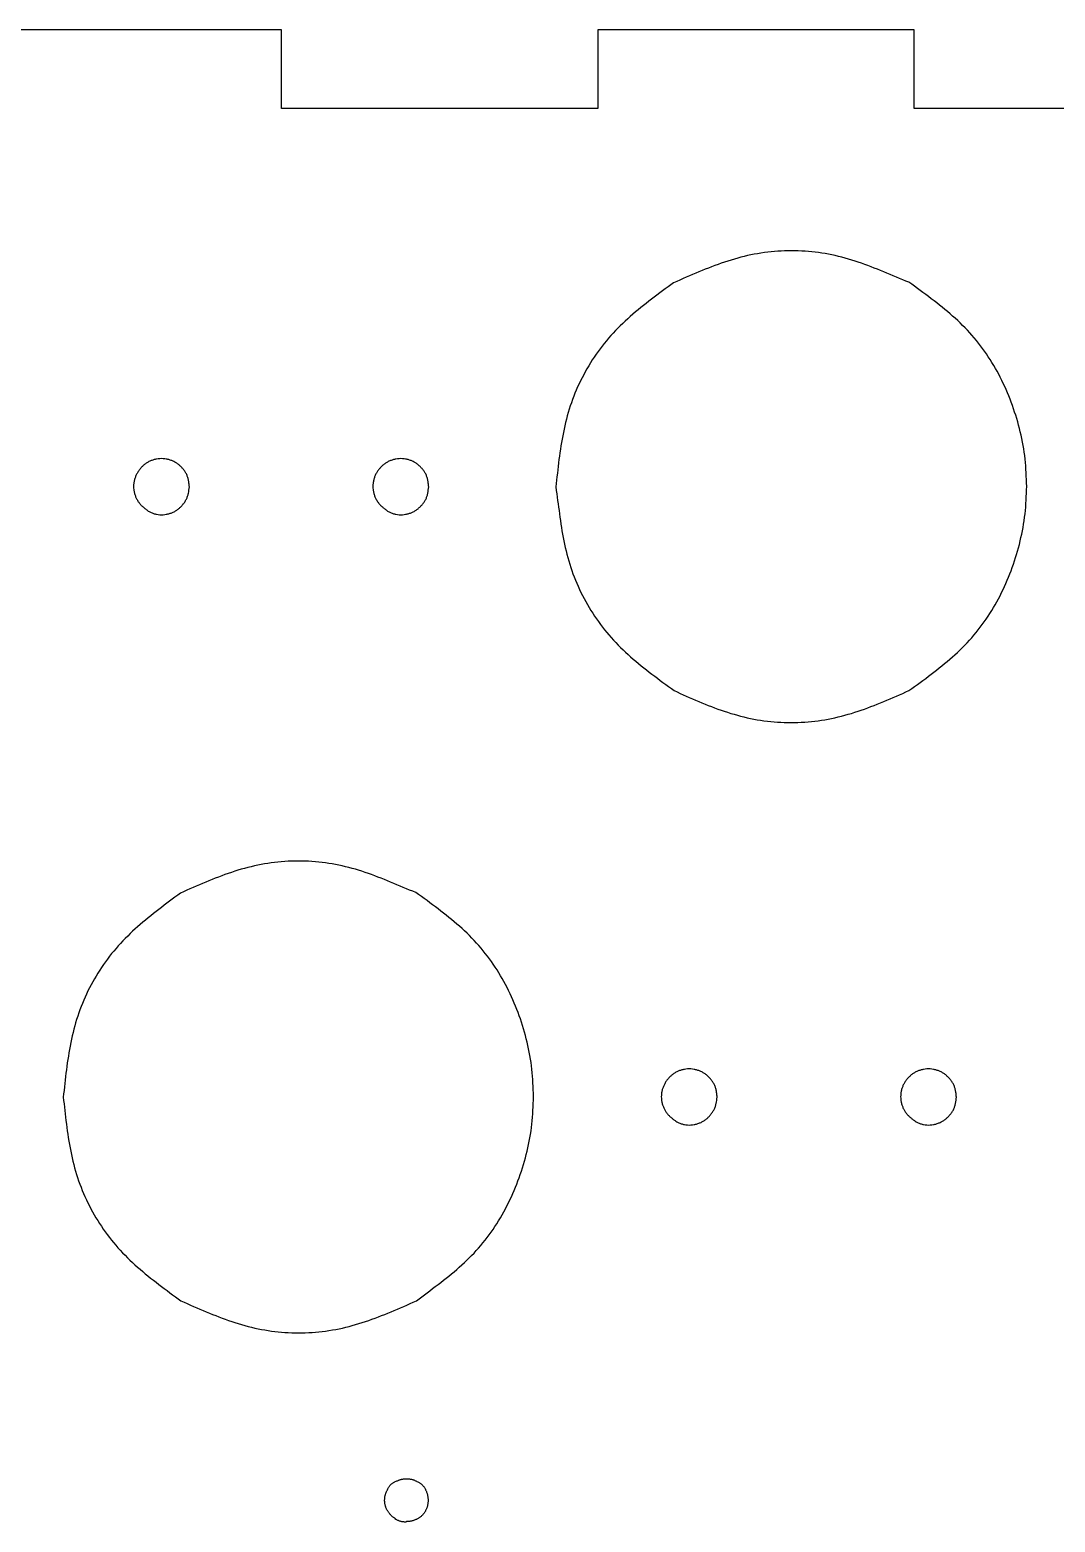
# Model space of a CAD drawing. Extents: x 610 to 1150, y 270 to 883.
# Drawn here: x 697.2 to 762, y 785.7 to 880.1 of the extents above; entities that cross this region are included whole.
import ezdxf

# ---------------------------------------------------------------- set-up
doc = ezdxf.new("R2010")
doc.units = 0
doc.layers.get('0').update_dxf_attribs({"linetype": 'CONTINUOUS'})

msp = doc.modelspace()

# ---------------------------------------------------------------- linework, layer by layer
at = {"color": 7}
for p, q in [((713.083181, 880.104822), (693.081105, 880.104822)), ((713.083181, 875.130761), (713.083181, 880.104822)), ((753.087335, 880.104822), (733.085258, 880.104822)), ((733.085258, 880.104822), (733.085258, 875.130761)), ((753.087335, 875.130761), (753.087335, 880.104822)), ((733.085258, 875.130761), (713.083181, 875.130761)), ((773.089411, 875.130761), (753.087335, 875.130761))]:
    msp.add_line(p, q, dxfattribs=at)
for points in [[(742.777343, 865.870635), (742.212003, 865.753824), (741.65517, 865.597029), (741.107553, 865.414312)], [(744.477347, 866.101287), (743.906294, 866.0629), (743.33764, 865.986404), (742.777343, 865.870635)], [(746.199495, 866.10154), (745.626242, 866.139954), (745.050586, 866.139821), (744.477347, 866.101287)], [(747.89904, 865.870635), (747.338965, 865.986789), (746.770422, 866.063282), (746.199495, 866.10154)], [(749.560915, 865.4145), (749.015983, 865.597178), (748.461786, 865.753927), (747.89904, 865.870635)], [(739.48376, 864.800039), (738.946572, 864.577279), (738.414773, 864.342035), (737.882974, 864.10679)], [(741.107553, 865.414312), (740.55833, 865.231059), (740.018376, 865.021732), (739.48376, 864.800039)], [(751.176875, 864.800186), (750.644904, 865.021895), (750.107571, 865.231245), (749.560915, 865.4145)], [(752.769887, 864.142059), (752.240689, 864.342083), (751.71149, 864.577376), (751.176875, 864.800186)], [(737.882974, 864.10679), (737.414041, 863.765837), (736.945108, 863.424883), (736.484285, 863.072983)], [(754.180588, 863.103603), (753.715974, 863.457363), (753.242931, 863.799711), (752.769887, 864.142059)], [(736.484285, 863.072983), (736.025722, 862.722809), (735.57519, 862.361795), (735.14261, 861.979638)], [(755.52918, 862.005181), (755.094934, 862.389834), (754.641916, 862.752344), (754.180588, 863.103603)], [(735.14261, 861.979638), (734.711362, 861.598658), (734.297955, 861.196664), (733.914965, 860.76722)], [(756.75356, 860.786825), (756.373148, 861.21936), (755.960421, 861.623189), (755.52918, 862.005181)], [(733.914965, 860.76722), (733.533463, 860.339445), (733.182142, 859.884433), (732.862875, 859.408147)], [(757.785939, 859.429831), (757.47311, 859.904912), (757.12908, 860.359854), (756.75356, 860.786825)], [(732.862875, 859.408147), (732.542321, 858.929943), (732.254081, 858.430292), (732.00052, 857.913438)], [(758.63823, 857.937845), (758.384753, 858.451859), (758.101189, 858.951071), (757.785939, 859.429831)], [(732.00052, 857.913438), (731.74795, 857.398603), (731.52979, 856.866697), (731.350173, 856.322326)], [(759.310494, 856.349762), (759.116722, 856.891165), (758.89263, 857.42196), (758.63823, 857.937845)], [(731.350173, 856.322326), (731.169139, 855.77366), (731.02726, 855.212331), (730.912608, 854.646045)], [(759.80724, 854.676025), (759.671763, 855.242656), (759.506667, 855.801646), (759.310494, 856.349762)], [(730.912608, 854.646045), (730.79761, 854.078044), (730.710005, 853.505056), (730.635857, 852.93053)], [(760.110601, 852.963089), (760.047813, 853.539269), (759.942229, 854.11144), (759.80724, 854.676025)], [(704.152885, 852.346485), (704.109546, 852.293993), (704.068985, 852.239208), (704.031488, 852.182397)], [(704.29209, 852.497666), (704.242974, 852.449864), (704.196521, 852.399336), (704.152885, 852.346485)], [(704.447112, 852.632307), (704.392896, 852.590464), (704.341164, 852.545426), (704.29209, 852.497666)], [(704.616726, 852.747593), (704.557891, 852.712706), (704.501263, 852.6741), (704.447112, 852.632307)], [(704.799191, 852.840975), (704.736537, 852.813614), (704.675529, 852.782461), (704.616726, 852.747593)], [(704.991862, 852.911703), (704.926314, 852.891968), (704.861927, 852.868373), (704.799191, 852.840975)], [(705.191613, 852.959259), (705.124177, 852.947329), (705.057439, 852.931447), (704.991862, 852.911703)], [(705.395879, 852.983196), (705.327402, 852.979195), (705.259158, 852.971209), (705.191613, 852.959259)], [(705.601454, 852.983231), (705.533005, 852.987214), (705.464326, 852.987195), (705.395879, 852.983196)], [(705.805684, 852.95926), (705.73816, 852.971261), (705.669922, 852.979248), (705.601454, 852.983231)], [(706.005377, 852.911462), (705.939825, 852.931289), (705.87311, 852.947276), (705.805684, 852.95926)], [(706.198024, 852.840599), (706.135274, 852.867981), (706.070907, 852.891641), (706.005377, 852.911462)], [(706.380571, 852.747593), (706.321674, 852.782233), (706.260654, 852.81327), (706.198024, 852.840599)], [(706.549138, 852.634473), (706.495208, 852.675409), (706.438931, 852.71327), (706.380571, 852.747593)], [(706.703996, 852.502644), (706.654837, 852.549368), (706.603166, 852.593464), (706.549138, 852.634473)], [(706.844412, 852.354317), (706.800202, 852.40614), (706.753366, 852.455717), (706.703996, 852.502644)], [(706.967931, 852.193106), (706.929734, 852.249038), (706.888371, 852.302787), (706.844412, 852.354317)], [(719.286734, 852.354316), (719.243338, 852.302843), (719.202722, 852.249025), (719.165185, 852.193135)], [(719.426363, 852.502632), (719.377144, 852.455807), (719.330523, 852.406255), (719.286734, 852.354316)], [(719.581473, 852.634467), (719.527332, 852.593499), (719.47555, 852.549427), (719.426363, 852.502632)], [(719.750575, 852.747593), (719.692049, 852.713256), (719.635583, 852.675412), (719.581473, 852.634467)], [(719.933322, 852.840587), (719.870637, 852.813242), (719.80956, 852.782199), (719.750575, 852.747593)], [(720.125905, 852.911439), (720.0604, 852.891612), (719.996055, 852.867952), (719.933322, 852.840587)], [(720.325462, 852.95926), (720.258082, 852.94726), (720.191413, 852.931266), (720.125905, 852.911439)], [(720.529645, 852.983302), (720.461191, 852.979295), (720.39297, 852.971282), (720.325462, 852.95926)], [(720.735245, 852.983302), (720.666789, 852.987307), (720.598101, 852.987308), (720.529645, 852.983302)], [(720.939534, 852.95926), (720.87199, 852.971279), (720.803734, 852.979295), (720.735245, 852.983302)], [(721.139255, 852.911438), (721.073693, 852.931268), (721.006968, 852.94726), (720.939534, 852.95926)], [(721.331897, 852.840587), (721.269149, 852.867966), (721.204782, 852.891619), (721.139255, 852.911438)], [(721.51442, 852.747593), (721.45553, 852.782228), (721.39452, 852.813263), (721.331897, 852.840587)], [(721.682976, 852.634484), (721.62905, 852.675417), (721.572776, 852.713273), (721.51442, 852.747593)], [(721.837839, 852.502649), (721.788679, 852.549376), (721.737006, 852.593474), (721.682976, 852.634484)], [(721.978261, 852.354316), (721.934049, 852.406141), (721.887212, 852.455721), (721.837839, 852.502649)], [(722.101781, 852.193106), (722.063583, 852.249038), (722.02222, 852.302787), (721.978261, 852.354316)], [(730.635857, 852.93053), (730.561346, 852.353185), (730.500425, 851.774287), (730.439504, 851.195388)], [(760.213331, 851.230684), (760.193285, 851.809482), (760.173239, 852.38828), (760.110601, 852.963089)], [(703.748223, 851.43079), (703.739634, 851.364444), (703.734998, 851.297569), (703.734791, 851.230683)], [(703.785739, 851.628175), (703.769399, 851.563189), (703.756828, 851.497255), (703.748223, 851.43079)], [(703.845862, 851.819937), (703.822197, 851.757229), (703.802083, 851.693176), (703.785739, 851.628175)], [(703.928595, 852.006356), (703.897553, 851.945833), (703.869879, 851.883577), (703.845862, 851.819937)], [(704.031488, 852.182397), (703.99403, 852.125643), (703.959629, 852.066865), (703.928595, 852.006356)], [(707.071836, 852.019618), (707.040861, 852.079555), (707.005966, 852.137413), (706.967931, 852.193106)], [(707.151435, 851.835601), (707.129402, 851.898728), (707.102546, 851.960194), (707.071836, 852.019618)], [(707.205231, 851.63903), (707.191243, 851.705552), (707.173831, 851.771434), (707.151435, 851.835601)], [(707.23889, 851.436373), (707.22995, 851.504272), (707.219331, 851.571976), (707.205231, 851.63903)], [(707.262507, 851.195388), (707.255203, 851.264017), (707.2479, 851.367943), (707.23889, 851.436373)], [(718.881097, 851.436198), (718.872771, 851.368031), (718.868568, 851.299355), (718.86864, 851.230684)], [(718.918377, 851.638906), (718.901899, 851.572165), (718.889432, 851.504436), (718.881097, 851.436198)], [(718.979712, 851.835601), (718.95533, 851.771354), (718.934849, 851.705624), (718.918377, 851.638906)], [(719.062209, 852.019659), (719.031189, 851.959968), (719.003581, 851.898495), (718.979712, 851.835601)], [(719.165185, 852.193135), (719.127673, 852.137283), (719.093234, 852.079362), (719.062209, 852.019659)], [(722.205686, 852.019618), (722.174711, 852.079555), (722.139815, 852.137413), (722.101781, 852.193106)], [(722.285284, 851.835601), (722.263251, 851.898728), (722.236396, 851.960194), (722.205686, 852.019618)], [(722.33908, 851.63903), (722.325092, 851.705552), (722.30768, 851.771434), (722.285284, 851.835601)], [(722.372739, 851.436373), (722.363799, 851.504272), (722.35318, 851.571976), (722.33908, 851.63903)], [(722.396356, 851.195388), (722.389052, 851.264017), (722.381749, 851.367943), (722.372739, 851.436373)], [(703.734791, 851.230683), (703.734578, 851.162134), (703.739018, 851.093574), (703.747459, 851.025528)], [(703.747459, 851.025528), (703.755915, 850.957366), (703.768385, 850.88972), (703.784811, 850.823047)], [(703.784811, 850.823047), (703.801287, 850.756167), (703.821744, 850.690267), (703.845863, 850.62574)], [(703.845863, 850.62574), (703.869548, 850.562371), (703.896765, 850.500326), (703.927502, 850.440064)], [(703.927502, 850.440064), (703.958136, 850.380003), (703.992266, 850.321715), (704.029972, 850.265801)], [(706.96792, 850.243734), (707.005934, 850.300313), (707.040822, 850.359015), (707.071795, 850.419763)], [(707.071795, 850.419763), (707.102508, 850.480001), (707.12937, 850.542251), (707.151435, 850.606135)], [(707.151435, 850.606135), (707.173074, 850.668788), (707.190098, 850.733011), (707.203961, 850.79784)], [(707.203961, 850.79784), (707.217928, 850.863152), (707.228687, 850.929079), (707.237885, 850.9952)], [(707.237885, 850.9952), (707.247148, 851.061798), (707.254827, 851.128593), (707.262507, 851.195388)], [(718.86864, 851.230684), (718.868712, 851.162089), (718.873049, 851.093499), (718.881473, 851.025421)], [(718.881473, 851.025421), (718.889906, 850.957277), (718.902434, 850.889646), (718.918848, 850.822977)], [(718.918848, 850.822977), (718.935305, 850.75613), (718.95567, 850.690251), (718.979712, 850.625741)], [(718.979712, 850.625741), (719.003327, 850.562377), (719.030491, 850.500335), (719.061204, 850.440094)], [(719.061204, 850.440094), (719.091832, 850.380018), (719.12599, 850.321734), (719.163721, 850.265825)], [(722.10181, 850.233008), (722.139843, 850.288696), (722.174738, 850.34655), (722.205709, 850.406483)], [(722.205709, 850.406483), (722.236412, 850.465897), (722.263258, 850.527355), (722.285284, 850.590472)], [(722.285284, 850.590472), (722.307675, 850.654634), (722.325085, 850.72051), (722.339074, 850.787024)], [(722.339074, 850.787024), (722.353177, 850.854078), (722.363804, 850.921781), (722.372745, 850.98968)], [(722.372745, 850.98968), (722.381757, 851.058117), (722.389056, 851.126753), (722.396356, 851.195388)], [(730.439504, 851.195388), (730.499485, 850.617366), (730.594761, 850.07464), (730.668356, 849.498155)], [(760.108624, 849.495437), (760.1721, 850.071138), (760.192716, 850.650911), (760.213331, 851.230684)], [(704.029972, 850.265801), (704.067423, 850.210265), (704.108401, 850.157071), (704.152885, 850.107025)], [(704.152885, 850.107025), (704.197597, 850.056723), (704.245851, 850.0096), (704.296153, 849.964878)], [(704.296153, 849.964878), (704.346755, 849.919889), (704.39943, 849.877329), (704.453032, 849.836007)], [(704.453032, 849.836007), (704.50697, 849.794427), (704.561848, 849.754101), (704.616726, 849.713775)], [(704.616726, 849.713775), (704.679268, 849.650056), (704.741809, 849.621632), (704.805029, 849.59474)], [(704.805029, 849.59474), (704.867793, 849.568041), (704.931225, 849.542852), (704.995832, 849.520883)], [(704.995832, 849.520883), (705.059969, 849.499074), (705.125264, 849.480439), (705.191613, 849.466812)], [(705.191613, 849.466812), (705.258371, 849.453102), (705.326197, 849.444462), (705.394255, 849.440348)], [(705.394255, 849.440348), (705.462876, 849.436201), (705.531734, 849.436656), (705.600308, 849.441189)], [(705.600308, 849.441189), (705.669186, 849.445742), (705.737778, 849.454409), (705.805685, 849.466812)], [(705.805685, 849.466812), (705.873283, 849.479159), (705.940202, 849.495208), (706.005994, 849.515033)], [(706.005994, 849.515033), (706.071492, 849.53477), (706.135872, 849.558248), (706.198606, 849.585544)], [(706.198606, 849.585544), (706.261099, 849.612735), (706.32196, 849.643713), (706.380571, 849.678479)], [(706.380571, 849.678479), (706.43921, 849.713262), (706.495598, 849.751835), (706.549509, 849.793577)], [(706.549509, 849.793577), (706.603624, 849.835476), (706.655243, 849.880567), (706.704296, 849.928277)], [(706.704296, 849.928277), (706.753595, 849.976226), (706.800302, 850.02682), (706.844412, 850.079587)], [(706.844412, 850.079587), (706.888351, 850.13215), (706.929714, 850.18687), (706.96792, 850.243734)], [(719.163721, 850.265825), (719.201206, 850.21028), (719.242219, 850.157079), (719.286734, 850.107025)], [(719.286734, 850.107025), (719.331467, 850.056726), (719.379736, 850.009604), (719.430049, 849.964878)], [(719.430049, 849.964878), (719.480653, 849.919893), (719.533325, 849.877332), (719.586923, 849.836007)], [(719.586923, 849.836007), (719.640849, 849.794429), (719.695712, 849.754102), (719.750575, 849.713775)], [(719.750575, 849.713775), (719.81311, 849.650064), (719.875644, 849.621649), (719.938855, 849.594763)], [(719.938855, 849.594763), (720.001617, 849.568068), (720.065047, 849.542882), (720.129651, 849.520913)], [(720.129651, 849.520913), (720.193799, 849.499099), (720.259103, 849.480456), (720.325462, 849.466813)], [(720.325462, 849.466813), (720.392242, 849.453082), (720.460088, 849.444414), (720.52817, 849.440278)], [(720.52817, 849.440278), (720.596799, 849.436108), (720.665667, 849.436543), (720.734251, 849.441083)], [(720.734251, 849.441083), (720.803103, 849.445641), (720.871668, 849.454336), (720.939534, 849.466813)], [(720.939534, 849.466813), (721.007075, 849.47923), (721.073924, 849.495393), (721.139643, 849.515304)], [(721.139643, 849.515304), (721.205097, 849.535134), (721.269431, 849.558682), (721.332162, 849.585944)], [(721.332162, 849.585944), (721.394689, 849.613117), (721.455622, 849.643981), (721.51442, 849.678479)], [(721.51442, 849.678479), (721.572761, 849.71271), (721.628999, 849.750519), (721.682882, 849.791411)], [(721.682882, 849.791411), (721.736931, 849.832429), (721.78861, 849.87655), (721.837774, 849.923299)], [(721.837774, 849.923299), (721.887169, 849.970269), (721.934026, 850.019892), (721.978261, 850.071756)], [(721.978261, 850.071756), (722.022226, 850.123303), (722.063601, 850.177063), (722.10181, 850.233008)], [(730.668356, 849.498155), (730.741589, 848.924517), (730.828301, 848.352401), (730.942454, 847.785246)], [(759.802269, 847.779957), (759.938294, 848.345334), (760.044994, 848.918339), (760.108624, 849.495437)], [(730.942454, 847.785246), (731.056252, 847.219852), (731.19732, 846.659388), (731.377611, 846.111579)], [(759.302661, 846.103747), (759.499665, 846.652692), (759.665739, 847.212482), (759.802269, 847.779957)], [(731.377611, 846.111579), (731.556426, 845.568252), (731.773825, 845.037373), (732.025597, 844.523531)], [(758.627968, 844.512663), (758.883155, 845.029536), (759.108007, 845.561348), (759.302661, 846.103747)], [(732.025597, 844.523531), (732.278379, 844.007629), (732.565811, 843.5089), (732.885449, 843.031528)], [(757.773217, 843.017941), (758.08936, 843.497552), (758.373721, 843.997693), (758.627968, 844.512663)], [(732.885449, 843.031528), (733.203827, 842.556039), (733.554158, 842.101739), (733.934544, 841.674516)], [(756.737897, 841.658826), (757.11453, 842.086356), (757.45952, 842.542042), (757.773217, 843.017941)], [(733.934544, 841.674516), (734.318822, 841.242921), (734.733774, 840.83896), (735.166704, 840.45616)], [(755.517966, 840.446426), (755.947541, 840.826595), (756.358752, 841.228444), (756.737897, 841.658826)], [(735.166704, 840.45616), (735.600963, 840.072186), (736.053311, 839.709503), (736.513751, 839.357738)], [(754.174745, 839.353088), (754.634191, 839.70276), (755.085389, 840.0636), (755.517966, 840.446426)], [(736.513751, 839.357738), (736.976467, 839.004235), (737.447355, 838.661758), (737.918243, 838.319282)], [(752.769887, 838.319282), (753.240962, 838.660108), (753.712036, 839.000934), (754.174745, 839.353088)], [(737.918243, 838.319282), (738.412167, 838.083989), (738.94136, 837.848696), (739.475969, 837.625886)], [(751.16909, 837.626034), (751.706281, 837.848794), (752.238084, 838.084038), (752.769887, 838.319282)], [(739.475969, 837.625886), (740.007939, 837.404176), (740.545272, 837.194826), (741.091929, 837.011572)], [(749.545302, 837.01176), (750.094524, 837.195014), (750.634475, 837.404342), (751.16909, 837.626034)], [(741.091929, 837.011572), (741.636867, 836.828893), (742.19107, 836.672145), (742.753821, 836.555437)], [(742.753821, 836.555437), (743.313895, 836.439284), (743.882436, 836.36279), (744.453361, 836.324532)], [(744.453361, 836.324532), (745.026612, 836.286118), (745.602266, 836.286252), (746.175503, 836.324785)], [(746.175503, 836.324785), (746.746559, 836.363172), (747.315217, 836.439667), (747.875519, 836.555437)], [(747.875519, 836.555437), (748.440857, 836.672248), (748.997688, 836.829043), (749.545302, 837.01176)], [(709.922576, 826.821394), (709.373355, 826.63814), (708.833404, 826.428812), (708.298789, 826.20712)], [(711.592361, 827.277716), (711.027022, 827.160908), (710.470191, 827.004112), (709.922576, 826.821394)], [(713.292376, 827.508357), (712.72132, 827.469971), (712.152662, 827.393483), (711.592361, 827.277716)], [(715.014518, 827.508616), (714.441267, 827.547027), (713.865614, 827.546889), (713.292376, 827.508357)], [(716.714058, 827.277717), (716.153984, 827.393869), (715.585443, 827.470361), (715.014518, 827.508616)], [(718.375951, 826.821582), (717.831013, 827.004261), (717.27681, 827.161009), (716.714058, 827.277717)], [(719.99191, 826.207267), (719.45994, 826.428977), (718.922607, 826.638327), (718.375951, 826.821582)], [(708.298789, 826.20712), (707.761598, 825.98436), (707.229795, 825.749116), (706.697992, 825.513872)], [(721.584905, 825.549141), (721.055712, 825.749165), (720.526519, 825.984458), (719.99191, 826.207267)], [(706.697992, 825.513872), (706.229058, 825.172916), (705.795419, 824.83196), (705.334596, 824.480058)], [(722.995623, 824.510684), (722.531004, 824.864445), (722.057955, 825.206793), (721.584905, 825.549141)], [(705.334596, 824.480058), (704.876033, 824.129881), (704.425501, 823.768864), (703.992915, 823.386708)], [(724.344223, 823.412262), (723.909975, 823.796916), (723.456955, 824.159426), (722.995623, 824.510684)], [(703.992915, 823.386708), (703.561662, 823.00573), (703.148244, 822.603744), (702.765251, 822.1743)], [(725.568605, 822.193906), (725.188192, 822.626441), (724.775464, 823.030271), (724.344223, 823.412262)], [(702.765251, 822.1743), (702.38375, 821.746529), (702.032438, 821.291514), (701.713174, 820.815228)], [(726.600983, 820.836912), (726.288154, 821.311993), (725.944124, 821.766935), (725.568605, 822.193906)], [(701.713174, 820.815228), (701.392623, 820.337022), (701.104379, 819.837374), (700.850821, 819.320519)], [(727.453274, 819.344926), (727.199797, 819.85894), (726.916233, 820.358152), (726.600983, 820.836912)], [(700.850821, 819.320519), (700.598253, 818.805685), (700.380101, 818.273778), (700.200486, 817.729407)], [(728.125538, 817.756843), (727.931766, 818.298246), (727.707674, 818.829041), (727.453274, 819.344926)], [(700.200486, 817.729407), (700.019454, 817.18074), (699.87757, 816.619412), (699.762915, 816.053126)], [(728.622285, 816.083106), (728.486807, 816.649737), (728.321712, 817.208727), (728.125538, 817.756843)], [(699.762915, 816.053126), (699.647913, 815.485126), (699.560305, 814.912139), (699.486158, 814.337611)], [(728.925645, 814.37017), (728.862858, 814.94635), (728.757274, 815.518521), (728.622285, 816.083106)], [(699.486158, 814.337611), (699.411649, 813.760267), (699.350733, 813.181368), (699.289817, 812.60247)], [(729.028375, 812.637765), (729.008329, 813.216563), (728.988283, 813.795361), (728.925645, 814.37017)], [(737.40351, 813.58947), (737.366046, 813.53272), (737.331641, 813.473944), (737.300604, 813.413436)], [(737.524913, 813.753539), (737.481576, 813.70105), (737.44101, 813.646275), (737.40351, 813.58947)], [(737.664118, 813.904739), (737.615002, 813.856931), (737.568552, 813.806394), (737.524913, 813.753539)], [(737.819132, 814.039388), (737.764919, 813.997542), (737.713187, 813.952502), (737.664118, 813.904739)], [(737.988728, 814.154674), (737.929898, 814.119788), (737.873277, 814.081181), (737.819132, 814.039388)], [(738.171193, 814.248056), (738.108539, 814.220696), (738.04753, 814.189544), (737.988728, 814.154674)], [(738.363864, 814.318784), (738.298317, 814.299048), (738.23393, 814.275453), (738.171193, 814.248056)], [(738.563615, 814.366341), (738.496179, 814.354411), (738.429441, 814.338529), (738.363864, 814.318784)], [(738.767881, 814.390277), (738.699404, 814.386276), (738.631159, 814.378291), (738.563615, 814.366341)], [(738.973464, 814.390312), (738.905012, 814.394294), (738.83633, 814.394276), (738.767881, 814.390277)], [(739.177713, 814.366341), (739.110182, 814.378344), (739.041938, 814.386329), (738.973464, 814.390312)], [(739.377392, 814.318544), (739.311845, 814.33837), (739.245135, 814.354358), (739.177713, 814.366341)], [(739.570038, 814.247681), (739.507289, 814.275063), (739.442921, 814.298722), (739.377392, 814.318544)], [(739.752573, 814.154674), (739.693679, 814.189313), (739.632664, 814.220352), (739.570038, 814.247681)], [(739.92114, 814.041554), (739.86721, 814.08249), (739.810932, 814.12035), (739.752573, 814.154674)], [(740.075998, 813.909725), (740.026839, 813.956449), (739.975168, 814.000545), (739.92114, 814.041554)], [(740.216414, 813.761397), (740.172203, 813.81322), (740.125368, 813.862798), (740.075998, 813.909725)], [(740.33994, 813.600187), (740.301739, 813.656119), (740.260374, 813.709868), (740.216414, 813.761397)], [(740.443857, 813.4267), (740.412878, 813.486636), (740.377978, 813.544493), (740.33994, 813.600187)], [(752.5372, 813.600216), (752.499687, 813.544366), (752.465251, 813.486443), (752.434224, 813.426741)], [(752.658763, 813.761397), (752.615364, 813.709922), (752.574741, 813.656107), (752.5372, 813.600216)], [(752.798378, 813.909713), (752.749163, 813.862888), (752.70255, 813.813334), (752.658763, 813.761397)], [(752.953487, 814.041548), (752.899347, 814.000579), (752.847563, 813.956509), (752.798378, 813.909713)], [(753.122577, 814.154674), (753.064054, 814.120338), (753.007594, 814.082492), (752.953487, 814.041548)], [(753.305335, 814.247667), (753.242646, 814.220323), (753.181564, 814.189282), (753.122577, 814.154674)], [(753.497913, 814.318512), (753.432408, 814.298691), (753.368067, 814.27503), (753.305335, 814.247667)], [(753.697463, 814.366315), (753.630086, 814.354316), (753.563418, 814.338334), (753.497913, 814.318512)], [(753.901653, 814.390374), (753.833197, 814.386362), (753.764974, 814.378338), (753.697463, 814.366315)], [(754.107266, 814.390373), (754.038806, 814.394384), (753.970113, 814.394386), (753.901653, 814.390374)], [(754.311562, 814.366314), (754.244015, 814.378335), (754.175757, 814.386361), (754.107266, 814.390373)], [(754.511264, 814.318512), (754.445708, 814.338335), (754.378989, 814.354315), (754.311562, 814.366314)], [(754.7039, 814.247667), (754.641155, 814.275045), (754.576791, 814.298698), (754.511264, 814.318512)], [(754.886421, 814.154674), (754.827532, 814.189309), (754.766522, 814.220343), (754.7039, 814.247667)], [(755.05499, 814.041554), (755.001059, 814.08249), (754.944782, 814.12035), (754.886421, 814.154674)], [(755.209847, 813.909724), (755.160688, 813.956449), (755.109017, 814.000545), (755.05499, 814.041554)], [(755.350263, 813.761397), (755.306052, 813.81322), (755.259217, 813.862798), (755.209847, 813.909724)], [(755.473789, 813.600187), (755.435588, 813.656119), (755.394223, 813.709868), (755.350263, 813.761397)], [(755.577707, 813.4267), (755.546727, 813.486636), (755.511827, 813.544493), (755.473789, 813.600187)], [(699.289817, 812.60247), (699.349804, 812.059743), (699.409791, 811.481721), (699.483387, 810.905236)], [(728.923668, 810.902512), (728.987145, 811.478215), (729.00776, 812.05799), (729.028375, 812.637765)], [(737.106819, 812.637765), (737.10661, 812.569215), (737.111047, 812.500655), (737.119487, 812.432609)], [(737.120233, 812.837871), (737.111649, 812.771526), (737.107023, 812.70465), (737.106819, 812.637765)], [(737.157742, 813.035255), (737.141403, 812.97027), (737.128832, 812.904336), (737.120233, 812.837871)], [(737.217865, 813.227018), (737.194199, 813.16431), (737.174085, 813.100257), (737.157742, 813.035255)], [(737.300604, 813.413436), (737.269559, 813.352914), (737.241882, 813.290658), (737.217865, 813.227018)], [(740.523462, 813.242682), (740.501432, 813.305811), (740.474571, 813.367276), (740.443857, 813.4267)], [(740.57724, 813.046111), (740.563258, 813.112632), (740.545855, 813.178516), (740.523462, 813.242682)], [(740.610892, 812.843455), (740.601953, 812.911353), (740.591335, 812.979056), (740.57724, 813.046111)], [(740.609893, 812.402281), (740.619154, 812.468879), (740.626831, 812.535674), (740.634508, 812.60247)], [(740.634508, 812.60247), (740.627205, 812.6711), (740.619902, 812.775024), (740.610892, 812.843455)], [(752.253118, 812.843279), (752.244795, 812.775111), (752.240596, 812.706436), (752.240668, 812.637765)], [(752.240668, 812.637765), (752.24074, 812.56917), (752.245074, 812.500581), (752.253494, 812.432503)], [(752.290386, 813.045988), (752.273912, 812.979246), (752.261449, 812.911517), (752.253118, 812.843279)], [(752.351714, 813.242681), (752.327331, 813.178437), (752.306854, 813.112706), (752.290386, 813.045988)], [(752.434224, 813.426741), (752.403201, 813.367048), (752.375585, 813.305577), (752.351714, 813.242681)], [(755.657312, 813.242682), (755.635281, 813.305811), (755.608421, 813.367276), (755.577707, 813.4267)], [(755.71109, 813.046111), (755.697108, 813.112632), (755.679705, 813.178516), (755.657312, 813.242682)], [(755.744742, 812.843455), (755.735803, 812.911353), (755.725185, 812.979056), (755.71109, 813.046111)], [(755.768357, 812.60247), (755.761054, 812.6711), (755.753751, 812.775024), (755.744742, 812.843455)], [(755.744754, 812.396762), (755.753762, 812.465198), (755.76106, 812.533834), (755.768357, 812.60247)], [(737.119487, 812.432609), (737.12794, 812.364448), (737.14041, 812.296802), (737.156831, 812.230129)], [(737.156831, 812.230129), (737.173303, 812.16325), (737.19375, 812.097348), (737.217864, 812.032822)], [(737.217864, 812.032822), (737.241547, 811.969452), (737.268766, 811.907407), (737.299504, 811.847146)], [(737.299504, 811.847146), (737.33014, 811.787085), (737.364272, 811.728795), (737.401981, 811.672882)], [(737.401981, 811.672882), (737.439438, 811.617345), (737.480424, 811.564153), (737.524913, 811.514106)], [(740.216414, 811.486669), (740.260351, 811.53923), (740.301717, 811.593944), (740.339922, 811.650804)], [(740.339922, 811.650804), (740.377939, 811.707384), (740.412827, 811.766089), (740.443805, 811.826839)], [(740.443805, 811.826839), (740.474522, 811.887079), (740.501395, 811.94933), (740.523462, 812.013216)], [(740.523462, 812.013216), (740.545103, 812.075867), (740.562123, 812.140091), (740.575982, 812.20492)], [(740.575982, 812.20492), (740.589945, 812.270233), (740.600699, 812.33616), (740.609893, 812.402281)], [(752.253494, 812.432503), (752.261923, 812.364359), (752.274446, 812.296727), (752.290857, 812.230058)], [(752.290857, 812.230058), (752.307311, 812.163211), (752.327672, 812.097331), (752.351714, 812.032821)], [(752.351714, 812.032821), (752.375328, 811.969458), (752.402493, 811.907416), (752.433206, 811.847175)], [(752.433206, 811.847175), (752.463836, 811.787099), (752.497995, 811.728813), (752.535731, 811.672906)], [(752.535731, 811.672906), (752.573222, 811.61736), (752.614243, 811.564162), (752.658763, 811.514106)], [(755.350263, 811.478837), (755.394228, 811.530384), (755.435604, 811.584144), (755.473813, 811.640089)], [(755.473813, 811.640089), (755.511847, 811.695778), (755.546743, 811.753633), (755.577719, 811.813565)], [(755.577719, 811.813565), (755.608427, 811.872979), (755.635283, 811.934435), (755.657312, 811.997553)], [(755.657312, 811.997553), (755.679705, 812.061714), (755.697111, 812.127591), (755.711096, 812.194106)], [(755.711096, 812.194106), (755.725194, 812.261161), (755.735816, 812.328863), (755.744754, 812.396762)], [(699.483387, 810.905236), (699.556621, 810.331598), (699.64333, 809.759482), (699.757485, 809.192327)], [(728.617313, 809.187026), (728.753338, 809.752406), (728.860038, 810.325413), (728.923668, 810.902512)], [(737.524913, 811.514106), (737.569627, 811.463805), (737.617879, 811.416682), (737.66818, 811.371958)], [(737.66818, 811.371958), (737.71878, 811.326968), (737.771453, 811.284407), (737.825052, 811.243081)], [(737.825052, 811.243081), (737.878986, 811.201497), (737.933857, 811.161163), (737.988728, 811.120829)], [(737.988728, 811.120829), (738.051274, 811.057137), (738.11382, 811.028714), (738.177043, 811.001821)], [(738.177043, 811.001821), (738.239805, 810.975123), (738.303234, 810.949934), (738.367839, 810.927965)], [(738.367839, 810.927965), (738.431974, 810.906155), (738.497267, 810.88752), (738.563615, 810.873894)], [(738.563615, 810.873894), (738.630375, 810.860183), (738.698203, 810.851543), (738.766263, 810.84743)], [(738.766263, 810.84743), (738.834886, 810.843283), (738.903746, 810.843737), (738.972322, 810.84827)], [(738.972322, 810.84827), (739.041196, 810.852824), (739.109784, 810.861492), (739.177686, 810.873894)], [(739.177686, 810.873894), (739.245289, 810.886241), (739.312213, 810.902289), (739.378008, 810.922114)], [(739.378008, 810.922114), (739.443504, 810.94185), (739.507881, 810.965329), (739.570614, 810.992625)], [(739.570614, 810.992625), (739.633105, 811.019816), (739.693963, 811.050795), (739.752573, 811.085561)], [(739.752573, 811.085561), (739.811213, 811.120344), (739.867603, 811.158917), (739.921517, 811.200658)], [(739.921517, 811.200658), (739.975634, 811.242556), (740.027257, 811.287647), (740.076309, 811.335358)], [(740.076309, 811.335358), (740.125605, 811.383307), (740.172305, 811.433903), (740.216414, 811.486669)], [(752.658763, 811.514106), (752.703496, 811.46381), (752.751761, 811.416686), (752.802071, 811.371958)], [(752.802071, 811.371958), (752.852671, 811.326972), (752.905338, 811.284409), (752.958931, 811.243081)], [(752.958931, 811.243081), (753.012855, 811.201497), (753.067716, 811.161163), (753.122577, 811.120829)], [(753.122577, 811.120829), (753.185115, 811.057146), (753.247653, 811.028731), (753.310868, 811.001844)], [(753.310868, 811.001844), (753.373629, 810.975151), (753.437057, 810.949964), (753.501659, 810.927994)], [(753.501659, 810.927994), (753.565805, 810.906179), (753.631108, 810.887537), (753.697464, 810.873894)], [(753.697464, 810.873894), (753.764244, 810.860163), (753.83209, 810.851495), (753.900172, 810.847359)], [(753.900172, 810.847359), (753.968804, 810.843189), (754.037675, 810.843625), (754.106261, 810.848165)], [(754.106261, 810.848165), (754.175119, 810.852722), (754.24369, 810.861417), (754.311562, 810.873894)], [(754.311562, 810.873894), (754.3791, 810.88631), (754.445947, 810.902471), (754.511664, 810.922379)], [(754.511664, 810.922379), (754.577114, 810.942206), (754.641445, 810.965751), (754.70417, 810.993013)], [(754.70417, 810.993013), (754.766695, 811.020189), (754.827625, 811.051059), (754.886422, 811.08556)], [(754.886422, 811.08556), (754.944761, 811.119793), (755.001, 811.1576), (755.054884, 811.198492)], [(755.054884, 811.198492), (755.108933, 811.23951), (755.160612, 811.283631), (755.209776, 811.330381)], [(755.209776, 811.330381), (755.259171, 811.37735), (755.306027, 811.426973), (755.350263, 811.478837)], [(699.757485, 809.192327), (699.871285, 808.626933), (700.012361, 808.06647), (700.192655, 807.51866)], [(728.117706, 807.510828), (728.314712, 808.059768), (728.480784, 808.619555), (728.617313, 809.187026)], [(700.192655, 807.51866), (700.371473, 806.975334), (700.58887, 806.444455), (700.840641, 805.930612)], [(727.442994, 805.919744), (727.698187, 806.436618), (727.923047, 806.968428), (728.117706, 807.510828)], [(700.840641, 805.930612), (701.093422, 805.41471), (701.380855, 804.915981), (701.700494, 804.43861)], [(726.588236, 804.425022), (726.904381, 804.904633), (727.188742, 805.404775), (727.442994, 805.919744)], [(701.700494, 804.43861), (702.018873, 803.963121), (702.369204, 803.508822), (702.749588, 803.081597)], [(725.552915, 803.065908), (725.929546, 803.493439), (726.274538, 803.949123), (726.588236, 804.425022)], [(702.749588, 803.081597), (703.133862, 802.650003), (703.548806, 802.246041), (703.98173, 801.863242)], [(724.333001, 801.853507), (724.762571, 802.233676), (725.173774, 802.635527), (725.552915, 803.065908)], [(703.98173, 801.863242), (704.415987, 801.479265), (704.868335, 801.116583), (705.328778, 800.764819)], [(722.98978, 800.760169), (723.449227, 801.109839), (723.900426, 801.470679), (724.333001, 801.853507)], [(705.328778, 800.764819), (705.791498, 800.411316), (706.262393, 800.068839), (706.733287, 799.726363)], [(721.620174, 799.726363), (722.055986, 800.067188), (722.527066, 800.408014), (722.98978, 800.760169)], [(706.733287, 799.726363), (707.262479, 799.491065), (707.791671, 799.255766), (708.326281, 799.032956)], [(720.019389, 799.033114), (720.556577, 799.255874), (721.088376, 799.491119), (721.620174, 799.726363)], [(708.326281, 799.032956), (708.858251, 798.811245), (709.395585, 798.601899), (709.942242, 798.418647)], [(709.942242, 798.418647), (710.48718, 798.235971), (711.041383, 798.079225), (711.604134, 797.962518)], [(716.725832, 797.962518), (717.291166, 798.079329), (717.847993, 798.236124), (718.395603, 798.418841)], [(718.395603, 798.418841), (718.944824, 798.602095), (719.484775, 798.811422), (720.019389, 799.033114)], [(711.604134, 797.962518), (712.164208, 797.846366), (712.732749, 797.769872), (713.303674, 797.731613)], [(713.303674, 797.731613), (713.876925, 797.693199), (714.452579, 797.693333), (715.025816, 797.731866)], [(715.025816, 797.731866), (715.596873, 797.770253), (716.165531, 797.846747), (716.725832, 797.962518)], [(719.91385, 788.008193), (719.929961, 788.029024), (719.946971, 788.049166), (719.964794, 788.068557)], [(719.964794, 788.068557), (719.982644, 788.087976), (720.00131, 788.106643), (720.02073, 788.124493)], [(720.02073, 788.124493), (720.040121, 788.142316), (720.060264, 788.159324), (720.081093, 788.175437)], [(720.081093, 788.175437), (720.101853, 788.191495), (720.123294, 788.206664), (720.145146, 788.221201)], [(720.145146, 788.221201), (720.167018, 788.235752), (720.189301, 788.24967), (720.211773, 788.263269)], [(720.211773, 788.263269), (720.234285, 788.276891), (720.256987, 788.290193), (720.279689, 788.303495)], [(720.279689, 788.303495), (720.339232, 788.314482), (720.363505, 788.325469), (720.387877, 788.336235)], [(720.387877, 788.336235), (720.412225, 788.34699), (720.436673, 788.357525), (720.461308, 788.36761)], [(720.461308, 788.36761), (720.485924, 788.377688), (720.510727, 788.387317), (720.535779, 788.396258)], [(720.535779, 788.396258), (720.560556, 788.4051), (720.585575, 788.413268), (720.610794, 788.420763)], [(720.610794, 788.420763), (720.636038, 788.428266), (720.661483, 788.435093), (720.68709, 788.441241)], [(720.68709, 788.441241), (720.71272, 788.447394), (720.738514, 788.452867), (720.764432, 788.457667)], [(720.764432, 788.457667), (720.788731, 788.462168), (720.813139, 788.466079), (720.837638, 788.469309)], [(720.837638, 788.469309), (720.862117, 788.472537), (720.886687, 788.475086), (720.911315, 788.476894)], [(720.911315, 788.476894), (720.935912, 788.478699), (720.960568, 788.479765), (720.985227, 788.479893)], [(720.985227, 788.479893), (721.012483, 788.480034), (721.039743, 788.479029), (721.066949, 788.477279)], [(721.066949, 788.477279), (721.094188, 788.475527), (721.121372, 788.473028), (721.148465, 788.469753)], [(721.148465, 788.469753), (721.175604, 788.466473), (721.202651, 788.462415), (721.22957, 788.457641)], [(721.22957, 788.457641), (721.255565, 788.453031), (721.28144, 788.447753), (721.307153, 788.44177)], [(721.307153, 788.44177), (721.332815, 788.435798), (721.358315, 788.429124), (721.383559, 788.421575)], [(721.383559, 788.421575), (721.408735, 788.414046), (721.433657, 788.405647), (721.458196, 788.396258)], [(721.458196, 788.396258), (721.480788, 788.387614), (721.503055, 788.378132), (721.525071, 788.36811)], [(721.525071, 788.36811), (721.547133, 788.358067), (721.568941, 788.347483), (721.590615, 788.336635)], [(721.590615, 788.336635), (721.612332, 788.325765), (721.633914, 788.31463), (721.655496, 788.303495)], [(721.655496, 788.303495), (721.713515, 788.290219), (721.736265, 788.276944), (721.758816, 788.263333)], [(721.758816, 788.263333), (721.781309, 788.249757), (721.803605, 788.235848), (721.825473, 788.221278)], [(721.825473, 788.221278), (721.84729, 788.206743), (721.868682, 788.191551), (721.889361, 788.175437)], [(721.889361, 788.175437), (721.910092, 788.159281), (721.930107, 788.142199), (721.949384, 788.124328)], [(721.949384, 788.124328), (721.968712, 788.106409), (721.987299, 788.087698), (722.005155, 788.068316)], [(722.005155, 788.068316), (722.023031, 788.048912), (722.040173, 788.028835), (722.056604, 788.008194)], [(719.60942, 787.104059), (719.610936, 787.131307), (719.612452, 787.158554), (719.6143, 787.185781)], [(719.614712, 787.030147), (719.612769, 787.054771), (719.611095, 787.079415), (719.60942, 787.104059)], [(719.6143, 787.185781), (719.616147, 787.212986), (719.618325, 787.240171), (719.621121, 787.267297)], [(719.621121, 787.267297), (719.623916, 787.294418), (719.627328, 787.321481), (719.631645, 787.348402)], [(719.631645, 787.348402), (719.635817, 787.37442), (719.640834, 787.400306), (719.646749, 787.425985)], [(719.646749, 787.425985), (719.652667, 787.451684), (719.659485, 787.477176), (719.667209, 787.502392)], [(719.667209, 787.502392), (719.674921, 787.527572), (719.683537, 787.552476), (719.693055, 787.577028)], [(719.693055, 787.577028), (719.701805, 787.5996), (719.711317, 787.621874), (719.721356, 787.643903)], [(719.721356, 787.643903), (719.731406, 787.665957), (719.741984, 787.687765), (719.752808, 787.709448)], [(719.752808, 787.709448), (719.763646, 787.731159), (719.774732, 787.752743), (719.785818, 787.774328)], [(719.785818, 787.774328), (719.799115, 787.8323), (719.812412, 787.855002), (719.826032, 787.877512)], [(719.826032, 787.877512), (719.839629, 787.899985), (719.853548, 787.922267), (719.868097, 787.94414)], [(719.868097, 787.94414), (719.882632, 787.965991), (719.897794, 787.987434), (719.91385, 788.008193)], [(722.056604, 788.008194), (722.073, 787.987596), (722.088687, 787.966435), (722.103651, 787.944775)], [(722.103651, 787.944775), (722.118598, 787.923141), (722.132823, 787.901009), (722.14633, 787.878447)], [(722.14633, 787.878447), (722.159825, 787.855906), (722.172603, 787.832936), (722.184663, 787.809597)], [(722.184663, 787.809597), (722.196875, 787.785964), (722.20835, 787.761952), (722.219184, 787.737655)], [(722.219184, 787.737655), (722.230027, 787.713335), (722.240228, 787.688731), (722.249889, 787.663919)], [(722.249889, 787.663919), (722.259567, 787.639067), (722.268703, 787.614006), (722.277425, 787.588802)], [(722.277425, 787.588802), (722.286055, 787.563867), (722.294278, 787.538791), (722.301895, 787.51353)], [(722.301895, 787.51353), (722.309499, 787.488311), (722.316499, 787.462907), (722.322726, 787.43731)], [(722.322726, 787.43731), (722.328938, 787.411774), (722.334382, 787.386046), (722.338835, 787.36015)], [(722.338835, 787.36015), (722.343008, 787.335888), (722.346311, 787.311479), (722.349066, 787.287014)], [(722.349066, 787.287014), (722.351827, 787.262493), (722.354039, 787.237917), (722.355945, 787.213319)], [(722.355945, 787.213319), (722.357854, 787.188679), (722.359457, 787.164017), (722.36106, 787.139355)], [(722.36106, 787.139355), (722.359518, 787.076812), (722.358002, 787.049565), (722.356154, 787.022338)], [(719.621591, 786.95647), (719.61886, 786.980987), (719.616652, 787.005557), (719.614712, 787.030147)], [(719.631645, 786.883264), (719.627567, 786.907558), (719.624318, 786.931988), (719.621591, 786.95647)], [(719.647413, 786.805921), (719.641304, 786.831519), (719.636001, 786.857314), (719.631645, 786.883264)], [(719.668097, 786.729626), (719.660459, 786.754848), (719.653532, 786.780286), (719.647413, 786.805921)], [(719.693055, 786.654612), (719.684087, 786.679394), (719.675736, 786.704401), (719.668097, 786.729626)], [(719.721908, 786.58014), (719.711804, 786.604772), (719.702114, 786.629576), (719.693055, 786.654612)], [(719.753243, 786.50671), (719.742524, 786.531068), (719.732009, 786.555518), (719.721908, 786.58014)], [(719.821087, 786.43379), (719.810161, 786.458066), (719.763966, 786.482342), (719.753243, 786.50671)], [(719.861314, 786.365874), (719.847691, 786.388386), (719.834389, 786.411088), (719.821087, 786.43379)], [(719.90338, 786.299247), (719.888829, 786.321119), (719.874912, 786.343402), (719.861314, 786.365874)], [(719.949145, 786.235193), (719.933087, 786.255953), (719.917917, 786.277395), (719.90338, 786.299247)], [(720.000082, 786.174838), (719.982262, 786.194226), (719.965256, 786.214367), (719.949145, 786.235193)], [(720.056006, 786.118914), (720.03659, 786.136759), (720.017927, 786.155422), (720.000082, 786.174838)], [(722.005496, 786.175191), (721.987579, 786.155864), (721.968866, 786.13728), (721.949484, 786.119426)], [(722.056604, 786.235194), (722.040438, 786.214475), (722.023363, 786.194464), (722.005496, 786.175191)], [(722.102446, 786.299088), (722.087958, 786.277243), (722.072733, 786.255866), (722.056604, 786.235194)], [(722.144501, 786.365751), (722.13075, 786.343352), (722.116967, 786.320985), (722.102446, 786.299088)], [(722.184662, 786.43379), (722.172036, 786.410689), (722.158284, 786.388204), (722.144501, 786.365751)], [(722.217661, 786.498671), (722.206972, 786.47688), (722.196295, 786.455073), (722.184662, 786.43379)], [(722.249119, 786.564216), (722.239025, 786.542184), (722.228337, 786.520436), (722.217661, 786.498671)], [(722.277426, 786.63109), (722.268689, 786.60851), (722.2592, 786.586222), (722.249119, 786.564216)], [(722.30326, 786.705746), (722.295545, 786.680562), (722.28693, 786.655654), (722.277426, 786.63109)], [(722.323726, 786.782159), (722.31781, 786.756457), (722.310986, 786.730964), (722.30326, 786.705746)], [(722.338809, 786.859743), (722.334641, 786.833726), (722.329637, 786.807838), (722.323726, 786.782159)], [(722.349334, 786.940829), (722.346537, 786.913714), (722.343121, 786.886659), (722.338809, 786.859743)], [(722.356154, 787.022338), (722.354308, 786.995135), (722.352131, 786.967952), (722.349334, 786.940829)], [(720.116361, 786.067977), (720.095535, 786.084088), (720.075394, 786.101094), (720.056006, 786.118914)], [(720.180415, 786.022212), (720.158563, 786.036749), (720.137121, 786.051919), (720.116361, 786.067977)], [(720.247042, 785.980146), (720.22457, 785.993744), (720.202287, 786.007661), (720.180415, 786.022212)], [(720.314958, 785.90465), (720.292256, 785.953221), (720.269554, 785.966523), (720.247042, 785.980146)], [(720.379839, 785.87164), (720.358128, 785.882478), (720.336543, 785.893564), (720.314958, 785.90465)], [(720.445384, 785.840188), (720.42333, 785.850238), (720.401522, 785.860816), (720.379839, 785.87164)], [(720.512258, 785.811887), (720.489686, 785.820636), (720.467412, 785.830149), (720.445384, 785.840188)], [(720.586913, 785.786041), (720.561727, 785.793754), (720.536816, 785.802369), (720.512258, 785.811887)], [(720.663327, 785.765581), (720.637626, 785.771501), (720.612132, 785.778319), (720.586913, 785.786041)], [(720.740911, 785.750477), (720.714893, 785.75465), (720.689007, 785.759667), (720.663327, 785.765581)], [(720.821997, 785.739953), (720.794882, 785.742748), (720.767826, 785.746161), (720.740911, 785.750477)], [(720.903506, 785.733132), (720.876303, 785.734979), (720.849121, 785.737157), (720.821997, 785.739953)], [(721.020522, 785.763521), (720.95798, 785.729768), (720.930733, 785.731284), (720.903506, 785.733132)], [(721.094488, 785.768636), (721.069847, 785.766727), (721.045185, 785.765124), (721.020522, 785.763521)], [(721.168181, 785.775516), (721.143661, 785.772754), (721.119085, 785.770543), (721.094488, 785.768636)], [(721.241318, 785.785747), (721.217056, 785.781574), (721.192646, 785.778271), (721.168181, 785.775516)], [(721.318478, 785.801855), (721.292942, 785.795643), (721.267214, 785.7902), (721.241318, 785.785747)], [(721.394697, 785.822686), (721.369479, 785.815082), (721.344075, 785.808082), (721.318478, 785.801855)], [(721.469971, 785.847156), (721.445035, 785.838526), (721.419959, 785.830303), (721.394697, 785.822686)], [(721.545087, 785.874693), (721.520235, 785.865015), (721.495175, 785.855878), (721.469971, 785.847156)], [(721.618822, 785.905398), (721.594503, 785.894554), (721.569899, 785.884354), (721.545087, 785.874693)], [(721.690765, 785.939919), (721.667131, 785.927707), (721.643119, 785.916231), (721.618822, 785.905398)], [(721.759615, 785.978252), (721.737074, 785.964757), (721.714104, 785.951979), (721.690765, 785.939919)], [(721.825944, 786.02093), (721.804309, 786.005984), (721.782177, 785.991759), (721.759615, 785.978252)], [(721.889361, 786.067977), (721.868764, 786.051581), (721.847603, 786.035894), (721.825944, 786.02093)], [(721.949484, 786.119426), (721.930079, 786.101551), (721.910002, 786.084408), (721.889361, 786.067977)]]:
    msp.add_open_spline(points, degree=3, dxfattribs=at)

doc.saveas('drawing.dxf')
